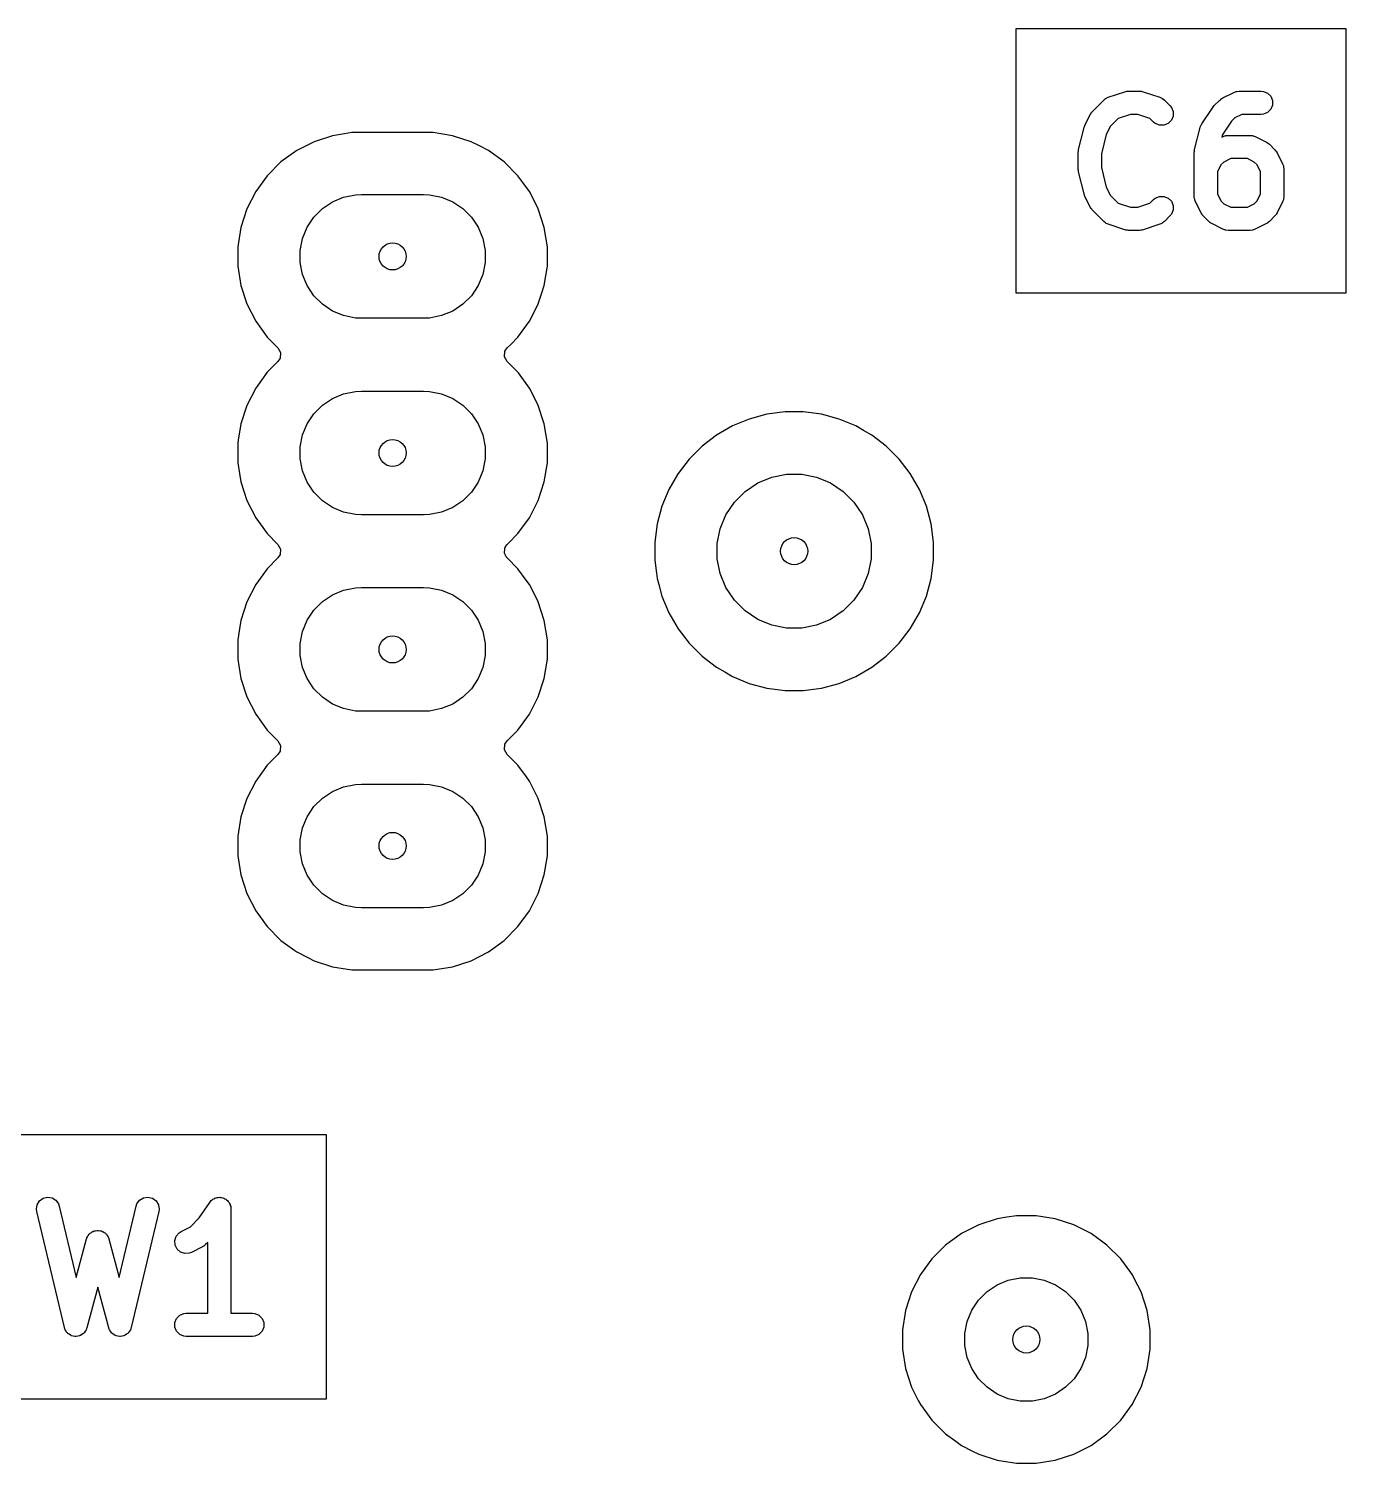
# Model space of a CAD drawing. Extents: x 20 to 124, y -124 to -20.
# Drawn here: x 46.61 to 63.64, y -69.78 to -51.23 of the extents above; entities that cross this region are included whole.
import ezdxf

# ---------------------------------------------------------------- set-up
doc = ezdxf.new("R2010")
doc.units = 0
doc.layers.add('BLACK', color=7, linetype='CONTINUOUS')
doc.layers.add('WHITE', color=7, linetype='CONTINUOUS')

msp = doc.modelspace()

# ---------------------------------------------------------------- linework, layer by layer
at = {"layer": 'BLACK', "linetype": 'CONTINUOUS'}
for p, q in [((63.635797, -51.233603), (59.363225, -51.233603)), ((59.363225, -51.233603), (59.363225, -54.648053)), ((63.635797, -54.648053), (63.635797, -51.233603)), ((60.559709, -52.119955), (60.773994, -52.048526)), ((60.773994, -52.048526), (60.788503, -52.045226)), ((60.788503, -52.045226), (60.792165, -52.04371)), ((60.792165, -52.04371), (60.797473, -52.043187)), ((60.797473, -52.043187), (60.802668, -52.042006)), ((60.802668, -52.042006), (60.806617, -52.042286)), ((60.806617, -52.042286), (60.821429, -52.040828)), ((60.821429, -52.040828), (60.964286, -52.040828)), ((60.964286, -52.040828), (60.979097, -52.042286)), ((60.979097, -52.042286), (60.983047, -52.042006)), ((60.983047, -52.042006), (60.988241, -52.043187)), ((60.988241, -52.043187), (60.99355, -52.04371)), ((60.99355, -52.04371), (60.997212, -52.045227)), ((60.997212, -52.045227), (61.01172, -52.048526)), ((61.01172, -52.048526), (61.226006, -52.119954)), ((62.040061, -52.128093), (62.182917, -52.056664)), ((62.182917, -52.056664), (62.210381, -52.046155)), ((62.210381, -52.046155), (62.215755, -52.045773)), ((62.215755, -52.045773), (62.220736, -52.04371)), ((62.220736, -52.04371), (62.25, -52.040828)), ((62.25, -52.040828), (62.535715, -52.040828)), ((62.535715, -52.040828), (62.564979, -52.04371)), ((62.564979, -52.04371), (62.619051, -52.066108)), ((62.619051, -52.066108), (62.660435, -52.107492)), ((62.660435, -52.107492), (62.682833, -52.161564)), ((60.35822, -52.299048), (60.501077, -52.156191)), ((60.501077, -52.156191), (60.523807, -52.137536)), ((60.523807, -52.137536), (60.528788, -52.135472)), ((60.528788, -52.135472), (60.532858, -52.131943)), ((60.532858, -52.131943), (60.559709, -52.119955)), ((61.226006, -52.119954), (61.252857, -52.131943)), ((61.252857, -52.131943), (61.256927, -52.135473)), ((61.256927, -52.135473), (61.261907, -52.137536)), ((61.261907, -52.137536), (61.284638, -52.156191)), ((61.284638, -52.156191), (61.356066, -52.227619)), ((61.356066, -52.227619), (61.374721, -52.250349)), ((61.374721, -52.250349), (61.397117, -52.304422)), ((61.76805, -52.464766), (61.910908, -52.25048)), ((61.910908, -52.25048), (61.910973, -52.2504)), ((61.910973, -52.2504), (61.910994, -52.25035)), ((61.910994, -52.25035), (61.920215, -52.239114)), ((61.920215, -52.239114), (61.929538, -52.227729)), ((61.929538, -52.227729), (61.929584, -52.227698)), ((61.929584, -52.227698), (61.929649, -52.227619)), ((61.929649, -52.227619), (62.001077, -52.156191)), ((62.001077, -52.156191), (62.012579, -52.14675)), ((62.012579, -52.14675), (62.015175, -52.143758)), ((62.015175, -52.143758), (62.019684, -52.140919)), ((62.019684, -52.140919), (62.023807, -52.137536)), ((62.023807, -52.137536), (62.027469, -52.136019)), ((62.027469, -52.136019), (62.040061, -52.128093)), ((62.660435, -52.274164), (62.619051, -52.315548)), ((62.682833, -52.220092), (62.660435, -52.274164)), ((62.682833, -52.161564), (62.682833, -52.220092)), ((60.258693, -52.480889), (60.330122, -52.338032)), ((60.330122, -52.338032), (60.338049, -52.325438)), ((60.338049, -52.325438), (60.339565, -52.321779)), ((60.339565, -52.321779), (60.342946, -52.317659)), ((60.342946, -52.317659), (60.345787, -52.313146)), ((60.345787, -52.313146), (60.34878, -52.310549)), ((60.34878, -52.310549), (60.35822, -52.299048)), ((60.68817, -52.393361), (60.587564, -52.493967)), ((60.845772, -52.340828), (60.68817, -52.393361)), ((60.939946, -52.340828), (60.845772, -52.340828)), ((61.097544, -52.393361), (60.939946, -52.340828)), ((61.143934, -52.439751), (61.097544, -52.393361)), ((61.166664, -52.458406), (61.143934, -52.439751)), ((61.220737, -52.480802), (61.166664, -52.458406)), ((61.333335, -52.458406), (61.279263, -52.480802)), ((61.374721, -52.41702), (61.333335, -52.458406)), ((61.397117, -52.362948), (61.374721, -52.41702)), ((61.397117, -52.304422), (61.397117, -52.362948)), ((61.759435, -52.480921), (61.76805, -52.464766)), ((62.152281, -52.42925), (62.032076, -52.609557)), ((62.195997, -52.385534), (62.152281, -52.42925)), ((62.28541, -52.340828), (62.195997, -52.385534)), ((62.535715, -52.340828), (62.28541, -52.340828)), ((62.564979, -52.337946), (62.535715, -52.340828)), ((62.619051, -52.315548), (62.564979, -52.337946)), ((50.535214, -52.61641), (50.295616, -52.69426)), ((50.688076, -52.592199), (50.535214, -52.61641)), ((50.784038, -52.577), (50.688076, -52.592199)), ((51.835962, -52.577), (50.784038, -52.577)), ((51.93193, -52.5922), (51.835962, -52.577)), ((52.084785, -52.61641), (51.93193, -52.5922)), ((52.324383, -52.69426), (52.084785, -52.61641)), ((60.175908, -52.797305), (60.247336, -52.511591)), ((60.247336, -52.511591), (60.248107, -52.509432)), ((60.248107, -52.509432), (60.248184, -52.508352)), ((60.248184, -52.508352), (60.252842, -52.496177)), ((60.252842, -52.496177), (60.257229, -52.4839)), ((60.257229, -52.4839), (60.257873, -52.483029)), ((60.257873, -52.483029), (60.258693, -52.480889)), ((60.534383, -52.600327), (60.471429, -52.852148)), ((60.587564, -52.493967), (60.534383, -52.600327)), ((61.279263, -52.480802), (61.220737, -52.480802)), ((61.675908, -52.797305), (61.747336, -52.511591)), ((61.747336, -52.511591), (61.753495, -52.49435)), ((61.753495, -52.49435), (61.754215, -52.490713)), ((61.754215, -52.490713), (61.755972, -52.487416)), ((61.755972, -52.487416), (61.757229, -52.4839)), ((61.757229, -52.4839), (61.759435, -52.480921)), ((62.032076, -52.609557), (62.025639, -52.635303)), ((62.025639, -52.635303), (62.040062, -52.628093)), ((62.040062, -52.628093), (62.067525, -52.617583)), ((62.067525, -52.617583), (62.0729, -52.617201)), ((62.0729, -52.617201), (62.077879, -52.615139)), ((62.077879, -52.615139), (62.107143, -52.612257)), ((62.107143, -52.612257), (62.392857, -52.612257)), ((62.392857, -52.612257), (62.422121, -52.615139)), ((62.422121, -52.615139), (62.427099, -52.617201)), ((62.427099, -52.617201), (62.432475, -52.617583)), ((62.432475, -52.617583), (62.459938, -52.628093)), ((62.459938, -52.628093), (62.602797, -52.699521)), ((50.071151, -52.808632), (49.86735, -52.956701)), ((50.295616, -52.69426), (50.071151, -52.808632)), ((52.433418, -52.749817), (52.324383, -52.69426)), ((52.548845, -52.80863), (52.433418, -52.749817)), ((52.548847, -52.808631), (52.548845, -52.80863)), ((52.548848, -52.808632), (52.548847, -52.808631)), ((52.752649, -52.956701), (52.548848, -52.808632)), ((60.171429, -52.833685), (60.171931, -52.828581)), ((60.171429, -53.047971), (60.171429, -52.833685)), ((60.171606, -52.826394), (60.173225, -52.815443)), ((60.171931, -52.828581), (60.171606, -52.826394)), ((60.173225, -52.815443), (60.174311, -52.804421)), ((60.174311, -52.804421), (60.175158, -52.802376)), ((60.175158, -52.802376), (60.175908, -52.797305)), ((61.671429, -52.833685), (61.671931, -52.828581)), ((61.671429, -53.405114), (61.671429, -52.833685)), ((61.671606, -52.826394), (61.673225, -52.815443)), ((61.671931, -52.828581), (61.671606, -52.826394)), ((61.673225, -52.815443), (61.674311, -52.804421)), ((61.674311, -52.804421), (61.675158, -52.802376)), ((61.675158, -52.802376), (61.675908, -52.797305)), ((62.602797, -52.699521), (62.615391, -52.707449)), ((62.615391, -52.707449), (62.619051, -52.708965)), ((62.619051, -52.708965), (62.623171, -52.712346)), ((62.623171, -52.712346), (62.627682, -52.715186)), ((62.627682, -52.715186), (62.630276, -52.718177)), ((62.630276, -52.718177), (62.641782, -52.72762)), ((62.641782, -52.72762), (62.71321, -52.799049)), ((62.71321, -52.799049), (62.722648, -52.810549)), ((62.722648, -52.810549), (62.725642, -52.813146)), ((62.725642, -52.813146), (62.728482, -52.817658)), ((62.728482, -52.817658), (62.731864, -52.821779)), ((62.731864, -52.821779), (62.733379, -52.825438)), ((62.733379, -52.825438), (62.741307, -52.838032)), ((62.741307, -52.838032), (62.812736, -52.980888)), ((49.867345, -52.956705), (49.689205, -53.134845)), ((49.86735, -52.956701), (49.867345, -52.956705)), ((52.752654, -52.956705), (52.752649, -52.956701)), ((52.930794, -53.134845), (52.752654, -52.956705)), ((60.471429, -52.852148), (60.471429, -53.029507)), ((60.471429, -53.029507), (60.534383, -53.281328)), ((62.016134, -52.993968), (61.971429, -53.08338)), ((62.053139, -52.956963), (62.016134, -52.993968)), ((62.142553, -52.912257), (62.053139, -52.956963)), ((62.357448, -52.912257), (62.142553, -52.912257)), ((62.446861, -52.956963), (62.357448, -52.912257)), ((62.483864, -52.993967), (62.446861, -52.956963)), ((62.528572, -53.083381), (62.483864, -52.993967)), ((62.812736, -52.980888), (62.823245, -53.008352)), ((62.823245, -53.008352), (62.823626, -53.013726)), ((62.823626, -53.013726), (62.82569, -53.018707)), ((62.82569, -53.018707), (62.828572, -53.047971)), ((49.689201, -53.13485), (49.541132, -53.338651)), ((49.689205, -53.134845), (49.689201, -53.13485)), ((52.930798, -53.13485), (52.930794, -53.134845)), ((52.995239, -53.223546), (52.930798, -53.13485)), ((60.171931, -53.053074), (60.171429, -53.047971)), ((60.171606, -53.055262), (60.171931, -53.053074)), ((60.173225, -53.066212), (60.171606, -53.055262)), ((60.174311, -53.077235), (60.173225, -53.066212)), ((60.175158, -53.079279), (60.174311, -53.077235)), ((60.175908, -53.084351), (60.175158, -53.079279)), ((60.247336, -53.370065), (60.175908, -53.084351)), ((61.971429, -53.08338), (61.971429, -53.369704)), ((62.528572, -53.369703), (62.528572, -53.083381)), ((62.828572, -53.047971), (62.828572, -53.405114)), ((49.541132, -53.338651), (49.42676, -53.563116)), ((50.677772, -53.411948), (50.831586, -53.381352)), ((50.831586, -53.381352), (50.91, -53.3775)), ((50.91, -53.3775), (51.71, -53.3775)), ((51.71, -53.3775), (51.788414, -53.381352)), ((51.788414, -53.381352), (51.942228, -53.411948)), ((53.07887, -53.338655), (52.995239, -53.223546)), ((53.151747, -53.481684), (53.07887, -53.338655)), ((60.248107, -53.372223), (60.247336, -53.370065)), ((60.248184, -53.373304), (60.248107, -53.372223)), ((60.252842, -53.385478), (60.248184, -53.373304)), ((60.257229, -53.397756), (60.252842, -53.385478)), ((60.257873, -53.398626), (60.257229, -53.397756)), ((60.258693, -53.400767), (60.257873, -53.398626)), ((60.330122, -53.543624), (60.258693, -53.400767)), ((60.534383, -53.281328), (60.587564, -53.387688)), ((60.587564, -53.387688), (60.688169, -53.488294)), ((61.166664, -53.423251), (61.220736, -53.400854)), ((61.220736, -53.400854), (61.279262, -53.400853)), ((61.279262, -53.400853), (61.333334, -53.42325)), ((61.674311, -53.434378), (61.671429, -53.405114)), ((61.971429, -53.369704), (62.016134, -53.459116)), ((62.483864, -53.459117), (62.528572, -53.369703)), ((62.828572, -53.405114), (62.82569, -53.434378)), ((49.42676, -53.563116), (49.34891, -53.802714)), ((50.291592, -53.669985), (50.402485, -53.559092)), ((50.402485, -53.559092), (50.532883, -53.471963)), ((50.532883, -53.471963), (50.677772, -53.411948)), ((51.942228, -53.411948), (52.087117, -53.471963)), ((52.087117, -53.471963), (52.217515, -53.559092)), ((52.217515, -53.559092), (52.328408, -53.669985)), ((53.193239, -53.563116), (53.151747, -53.481684)), ((53.193239, -53.563118), (53.193239, -53.563116)), ((53.193241, -53.563121), (53.193239, -53.563118)), ((53.27109, -53.802715), (53.193241, -53.563121)), ((60.338049, -53.556217), (60.330122, -53.543624)), ((60.339565, -53.559877), (60.338049, -53.556217)), ((60.342946, -53.563996), (60.339565, -53.559877)), ((60.345787, -53.56851), (60.342946, -53.563996)), ((60.34878, -53.571106), (60.345787, -53.56851)), ((60.35822, -53.582608), (60.34878, -53.571106)), ((60.501077, -53.725466), (60.35822, -53.582608)), ((60.688169, -53.488294), (60.845772, -53.540828)), ((60.845772, -53.540828), (60.939943, -53.540828)), ((60.939943, -53.540828), (61.097545, -53.488294)), ((61.097545, -53.488294), (61.143933, -53.441906)), ((61.143933, -53.441906), (61.166664, -53.423251)), ((61.333334, -53.42325), (61.37472, -53.464635)), ((61.37472, -53.464635), (61.397117, -53.518707)), ((61.397118, -53.577233), (61.374721, -53.631306)), ((61.397117, -53.518707), (61.397118, -53.577233)), ((61.676373, -53.439356), (61.674311, -53.434378)), ((61.676755, -53.444732), (61.676373, -53.439356)), ((61.687265, -53.472196), (61.676755, -53.444732)), ((61.758693, -53.615053), (61.687265, -53.472196)), ((62.016134, -53.459116), (62.053139, -53.496121)), ((62.053139, -53.496121), (62.142553, -53.540828)), ((62.142553, -53.540828), (62.357448, -53.540828)), ((62.357448, -53.540828), (62.446861, -53.496121)), ((62.446861, -53.496121), (62.483864, -53.459117)), ((62.812736, -53.472197), (62.741307, -53.615053)), ((62.823245, -53.444733), (62.812736, -53.472197)), ((62.823626, -53.439358), (62.823245, -53.444733)), ((62.82569, -53.434378), (62.823626, -53.439358)), ((50.204463, -53.800383), (50.291592, -53.669985)), ((52.328408, -53.669985), (52.415537, -53.800383)), ((60.523807, -53.744121), (60.501077, -53.725466)), ((60.528786, -53.746183), (60.523807, -53.744121)), ((60.532858, -53.749715), (60.528786, -53.746183)), ((60.559709, -53.761703), (60.532858, -53.749715)), ((60.773995, -53.833131), (60.559709, -53.761703)), ((61.226006, -53.761703), (61.01172, -53.833131)), ((61.252857, -53.749715), (61.226006, -53.761703)), ((61.25693, -53.746181), (61.252857, -53.749715)), ((61.261908, -53.74412), (61.25693, -53.746181)), ((61.284639, -53.725465), (61.261908, -53.74412)), ((61.356067, -53.654036), (61.284639, -53.725465)), ((61.374721, -53.631306), (61.356067, -53.654036)), ((61.76662, -53.627646), (61.758693, -53.615053)), ((61.768136, -53.631306), (61.76662, -53.627646)), ((61.771517, -53.635425), (61.768136, -53.631306)), ((61.774358, -53.639939), (61.771517, -53.635425)), ((61.777351, -53.642535), (61.774358, -53.639939)), ((61.786791, -53.654037), (61.777351, -53.642535)), ((61.85822, -53.725466), (61.786791, -53.654037)), ((61.869724, -53.734907), (61.85822, -53.725466)), ((61.872319, -53.737899), (61.869724, -53.734907)), ((61.876828, -53.740737), (61.872319, -53.737899)), ((61.880951, -53.744121), (61.876828, -53.740737)), ((61.884612, -53.745637), (61.880951, -53.744121)), ((61.897204, -53.753564), (61.884612, -53.745637)), ((62.040062, -53.824992), (61.897204, -53.753564)), ((62.602797, -53.753564), (62.459938, -53.824992)), ((62.615391, -53.745635), (62.602797, -53.753564)), ((62.619051, -53.74412), (62.615391, -53.745635)), ((62.623171, -53.740738), (62.619051, -53.74412)), ((62.627682, -53.737899), (62.623171, -53.740738)), ((62.630276, -53.734907), (62.627682, -53.737899)), ((62.641782, -53.725465), (62.630276, -53.734907)), ((62.71321, -53.654036), (62.641782, -53.725465)), ((62.722648, -53.642535), (62.71321, -53.654036)), ((62.725642, -53.639939), (62.722648, -53.642535)), ((62.728482, -53.635426), (62.725642, -53.639939)), ((62.731864, -53.631306), (62.728482, -53.635426)), ((62.733379, -53.627646), (62.731864, -53.631306)), ((62.741307, -53.615053), (62.733379, -53.627646)), ((49.34891, -53.802714), (49.3095, -54.051538)), ((50.113852, -54.099086), (50.144448, -53.945272)), ((50.144448, -53.945272), (50.204463, -53.800383)), ((52.415537, -53.800383), (52.475552, -53.945272)), ((52.475552, -53.945272), (52.506148, -54.099086)), ((53.3105, -54.051538), (53.27109, -53.802715)), ((60.788507, -53.83643), (60.773995, -53.833131)), ((60.792165, -53.837946), (60.788507, -53.83643)), ((60.797467, -53.838468), (60.792165, -53.837946)), ((60.802669, -53.839651), (60.797467, -53.838468)), ((60.806623, -53.839369), (60.802669, -53.839651)), ((60.821429, -53.840828), (60.806623, -53.839369)), ((60.964286, -53.840828), (60.821429, -53.840828)), ((60.979091, -53.839369), (60.964286, -53.840828)), ((60.983046, -53.839651), (60.979091, -53.839369)), ((60.988247, -53.838468), (60.983046, -53.839651)), ((60.99355, -53.837946), (60.988247, -53.838468)), ((60.997207, -53.83643), (60.99355, -53.837946)), ((61.01172, -53.833131), (60.997207, -53.83643)), ((62.067525, -53.835502), (62.040062, -53.824992)), ((62.0729, -53.835883), (62.067525, -53.835502)), ((62.077879, -53.837946), (62.0729, -53.835883)), ((62.107143, -53.840828), (62.077879, -53.837946)), ((62.392857, -53.840828), (62.107143, -53.840828)), ((62.422121, -53.837946), (62.392857, -53.840828)), ((62.427099, -53.835883), (62.422121, -53.837946)), ((62.432475, -53.835502), (62.427099, -53.835883)), ((62.459938, -53.824992), (62.432475, -53.835502)), ((49.3095, -54.051538), (49.3095, -54.303461)), ((50.113852, -54.255914), (50.113852, -54.099086)), ((52.506148, -54.099086), (52.506148, -54.255914)), ((53.3105, -54.303462), (53.3105, -54.051538)), ((49.3095, -54.303461), (49.34891, -54.552285)), ((50.144448, -54.409728), (50.113852, -54.255914)), ((52.506148, -54.255914), (52.475552, -54.409728)), ((53.27109, -54.552285), (53.3105, -54.303462)), ((50.204463, -54.554617), (50.144448, -54.409728)), ((52.475552, -54.409728), (52.415537, -54.554617)), ((49.34891, -54.552285), (49.42676, -54.791883)), ((50.291592, -54.685015), (50.204463, -54.554617)), ((50.402485, -54.795908), (50.291592, -54.685015)), ((52.328408, -54.685015), (52.217515, -54.795908)), ((52.415537, -54.554617), (52.328408, -54.685015)), ((53.193241, -54.791879), (53.239973, -54.648053)), ((53.239973, -54.648053), (53.27109, -54.552285)), ((59.363225, -54.648053), (63.635797, -54.648053)), ((49.42676, -54.791883), (49.541132, -55.016348)), ((50.532883, -54.883037), (50.402485, -54.795908)), ((50.677772, -54.943052), (50.532883, -54.883037)), ((52.087117, -54.883037), (51.942228, -54.943052)), ((52.217515, -54.795908), (52.087117, -54.883037)), ((53.139143, -54.898053), (53.193241, -54.791879)), ((49.541132, -55.016348), (49.689201, -55.220149)), ((50.831586, -54.973648), (50.677772, -54.943052)), ((50.91, -54.9775), (50.831586, -54.973648)), ((51.71, -54.9775), (50.91, -54.9775)), ((51.788414, -54.973648), (51.71, -54.9775)), ((51.942228, -54.943052), (51.788414, -54.973648)), ((52.930793, -55.220156), (53.07887, -55.016345)), ((53.07887, -55.016345), (53.139143, -54.898053)), ((49.689201, -55.220149), (49.689205, -55.220154)), ((49.689205, -55.220154), (49.82887, -55.359819)), ((52.836999, -55.31395), (52.930793, -55.220156)), ((49.82887, -55.359819), (49.862355, -55.421142)), ((49.862355, -55.421142), (49.857371, -55.490834)), ((52.757645, -55.473858), (52.762629, -55.404166)), ((52.762629, -55.404166), (52.79113, -55.359819)), ((52.79113, -55.359819), (52.836999, -55.31395)), ((49.82887, -55.535181), (49.689205, -55.674845)), ((49.857371, -55.490834), (49.82887, -55.535181)), ((52.79113, -55.535181), (52.757645, -55.473858)), ((52.930794, -55.674845), (52.79113, -55.535181)), ((49.689201, -55.67485), (49.541132, -55.878651)), ((49.689205, -55.674845), (49.689201, -55.67485)), ((52.930798, -55.67485), (52.930794, -55.674845)), ((52.936296, -55.682418), (52.930798, -55.67485)), ((53.07887, -55.878655), (52.936296, -55.682418)), ((49.541132, -55.878651), (49.42676, -56.103116)), ((50.532883, -56.011963), (50.677772, -55.951948)), ((50.677772, -55.951948), (50.831586, -55.921352)), ((50.831586, -55.921352), (50.91, -55.9175)), ((50.91, -55.9175), (51.71, -55.9175)), ((51.71, -55.9175), (51.788414, -55.921352)), ((51.788414, -55.921352), (51.942228, -55.951948)), ((51.942228, -55.951948), (52.087117, -56.011963)), ((53.151747, -56.021684), (53.07887, -55.878655)), ((49.42676, -56.103116), (49.34891, -56.342714)), ((50.291592, -56.209985), (50.402485, -56.099092)), ((50.402485, -56.099092), (50.532883, -56.011963)), ((52.087117, -56.011963), (52.217515, -56.099092)), ((52.217515, -56.099092), (52.328408, -56.209985)), ((53.193239, -56.103116), (53.151747, -56.021684)), ((53.193239, -56.103118), (53.193239, -56.103116)), ((53.193241, -56.103121), (53.193239, -56.103118)), ((53.27109, -56.342715), (53.193241, -56.103121)), ((56.381979, -56.187001), (56.147989, -56.217806)), ((56.381983, -56.187), (56.381979, -56.187001)), ((56.381989, -56.187), (56.381983, -56.187)), ((56.618011, -56.187), (56.381989, -56.187)), ((56.618017, -56.187), (56.618011, -56.187)), ((56.61802, -56.187001), (56.618017, -56.187)), ((56.85201, -56.217806), (56.61802, -56.187001)), ((49.34891, -56.342714), (49.315913, -56.551049)), ((50.144448, -56.485272), (50.204463, -56.340383)), ((50.204463, -56.340383), (50.291592, -56.209985)), ((52.328408, -56.209985), (52.415537, -56.340383)), ((52.415537, -56.340383), (52.475552, -56.485272)), ((53.3105, -56.591538), (53.27109, -56.342715)), ((55.701943, -56.369219), (55.497545, -56.48723)), ((55.701954, -56.369214), (55.701943, -56.369219)), ((55.920006, -56.278894), (55.701954, -56.369214)), ((56.147989, -56.217806), (55.920006, -56.278894)), ((57.079993, -56.278894), (56.85201, -56.217806)), ((57.298045, -56.369214), (57.079993, -56.278894)), ((57.298056, -56.369219), (57.298045, -56.369214)), ((57.397112, -56.42641), (57.298056, -56.369219)), ((49.315913, -56.551049), (49.3095, -56.591538)), ((50.113852, -56.639086), (50.144448, -56.485272)), ((52.475552, -56.485272), (52.506148, -56.639086)), ((55.497545, -56.48723), (55.310302, -56.630906)), ((57.50245, -56.487227), (57.397112, -56.42641)), ((57.502453, -56.487229), (57.50245, -56.487227)), ((57.502454, -56.48723), (57.502453, -56.487229)), ((57.689697, -56.630906), (57.502454, -56.48723)), ((49.3095, -56.591538), (49.3095, -56.843462)), ((50.113852, -56.795914), (50.113852, -56.639086)), ((52.506148, -56.639086), (52.506148, -56.795914)), ((53.3105, -56.843462), (53.3105, -56.591538)), ((55.310295, -56.630912), (55.143412, -56.797795)), ((55.310302, -56.630906), (55.310295, -56.630912)), ((57.689704, -56.630912), (57.689697, -56.630906)), ((57.856587, -56.797795), (57.689704, -56.630912)), ((49.3095, -56.843462), (49.331925, -56.985045)), ((50.144448, -56.949728), (50.113852, -56.795914)), ((52.506148, -56.795914), (52.475552, -56.949728)), ((53.27109, -57.092285), (53.3105, -56.843462)), ((55.143406, -56.797802), (54.99973, -56.985045)), ((55.143412, -56.797795), (55.143406, -56.797802)), ((57.856592, -56.797801), (57.856587, -56.797795)), ((58.000273, -56.98505), (57.856592, -56.797801)), ((49.331925, -56.985045), (49.34891, -57.092285)), ((49.34891, -57.092285), (49.42676, -57.331883)), ((50.204463, -57.094617), (50.144448, -56.949728)), ((50.291592, -57.225015), (50.204463, -57.094617)), ((52.415537, -57.094617), (52.328408, -57.225015)), ((52.475552, -56.949728), (52.415537, -57.094617)), ((53.193241, -57.331879), (53.27109, -57.092285)), ((54.992014, -56.998409), (54.881719, -57.189443)), ((54.999727, -56.98505), (54.992014, -56.998409)), ((54.99973, -56.985045), (54.999727, -56.985049)), ((54.999727, -56.985049), (54.999727, -56.98505)), ((55.865607, -57.21449), (56.028603, -57.105579)), ((56.028603, -57.105579), (56.209715, -57.03056)), ((56.209715, -57.03056), (56.401983, -56.992315)), ((56.401983, -56.992315), (56.598017, -56.992315)), ((56.598017, -56.992315), (56.790285, -57.03056)), ((56.790285, -57.03056), (56.971397, -57.105579)), ((56.971397, -57.105579), (57.134393, -57.21449)), ((58.058494, -57.085892), (58.000273, -56.98505)), ((58.11828, -57.189443), (58.058494, -57.085892)), ((50.402485, -57.335908), (50.291592, -57.225015)), ((52.328408, -57.225015), (52.217515, -57.335908)), ((54.881714, -57.189454), (54.791394, -57.407506)), ((54.881719, -57.189443), (54.881714, -57.189454)), ((55.72699, -57.353107), (55.865607, -57.21449)), ((57.134393, -57.21449), (57.27301, -57.353107)), ((58.118282, -57.189448), (58.11828, -57.189443)), ((58.118284, -57.189451), (58.118282, -57.189448)), ((58.208606, -57.407507), (58.118284, -57.189451)), ((49.42676, -57.331883), (49.541132, -57.556348)), ((50.532883, -57.423037), (50.402485, -57.335908)), ((50.677772, -57.483052), (50.532883, -57.423037)), ((50.831586, -57.513648), (50.677772, -57.483052)), ((51.942228, -57.483052), (51.788414, -57.513648)), ((52.087117, -57.423037), (51.942228, -57.483052)), ((52.217515, -57.335908), (52.087117, -57.423037)), ((53.07887, -57.556345), (53.193241, -57.331879)), ((54.791394, -57.407506), (54.730306, -57.635489)), ((55.618079, -57.516103), (55.72699, -57.353107)), ((57.27301, -57.353107), (57.381921, -57.516103)), ((58.269693, -57.635486), (58.208606, -57.407507)), ((49.541132, -57.556348), (49.689201, -57.760149)), ((50.91, -57.5175), (50.831586, -57.513648)), ((51.71, -57.5175), (50.91, -57.5175)), ((51.788414, -57.513648), (51.71, -57.5175)), ((52.930793, -57.760156), (53.07887, -57.556345)), ((54.730306, -57.635489), (54.699501, -57.869479)), ((55.54306, -57.697215), (55.618079, -57.516103)), ((57.381921, -57.516103), (57.45694, -57.697215)), ((58.3005, -57.869489), (58.269693, -57.635486)), ((49.689201, -57.760149), (49.689205, -57.760154)), ((49.689205, -57.760154), (49.82887, -57.899819)), ((52.821454, -57.869495), (52.9132, -57.777749)), ((52.9132, -57.777749), (52.930793, -57.760156)), ((55.504815, -57.889483), (55.54306, -57.697215)), ((57.45694, -57.697215), (57.495185, -57.889483)), ((49.82887, -57.899819), (49.862355, -57.961142)), ((49.857371, -58.030834), (49.82887, -58.075181)), ((49.862355, -57.961142), (49.857371, -58.030834)), ((52.755127, -57.996346), (52.760743, -57.970525)), ((52.75829, -58.004828), (52.755127, -57.996346)), ((52.757645, -58.013858), (52.75829, -58.004828)), ((52.770309, -58.03705), (52.757645, -58.013858)), ((52.760743, -57.970525), (52.762629, -57.944166)), ((52.762629, -57.944166), (52.768447, -57.935112)), ((52.768447, -57.935112), (52.769979, -57.928073)), ((52.769979, -57.928073), (52.79113, -57.899819)), ((52.779544, -58.06181), (52.770309, -58.03705)), ((52.79113, -57.899819), (52.821454, -57.869495)), ((54.699501, -57.869479), (54.6995, -57.869495)), ((54.6995, -57.869495), (54.6995, -58.105504)), ((55.504815, -58.085517), (55.504815, -57.889483)), ((57.495185, -57.889483), (57.495185, -58.085517)), ((58.3005, -57.869495), (58.3005, -57.869489)), ((58.3005, -58.105511), (58.3005, -57.869495)), ((49.689201, -58.21485), (49.541132, -58.418651)), ((49.689205, -58.214845), (49.689201, -58.21485)), ((49.82887, -58.075181), (49.689205, -58.214845)), ((52.786791, -58.067235), (52.779544, -58.06181)), ((52.79113, -58.075181), (52.786791, -58.067235)), ((52.930794, -58.214845), (52.79113, -58.075181)), ((52.930798, -58.21485), (52.930794, -58.214845)), ((53.037915, -58.362285), (52.930798, -58.21485)), ((54.6995, -58.105504), (54.699501, -58.10552)), ((54.699501, -58.10552), (54.721449, -58.272236)), ((55.54306, -58.277785), (55.504815, -58.085517)), ((57.495185, -58.085517), (57.45694, -58.277785)), ((58.269693, -58.339514), (58.3005, -58.105511)), ((53.07887, -58.418655), (53.037915, -58.362285)), ((54.721449, -58.272236), (54.730307, -58.339514)), ((54.730307, -58.339514), (54.751512, -58.418651)), ((55.618079, -58.458897), (55.54306, -58.277785)), ((57.45694, -58.277785), (57.381921, -58.458897)), ((58.208606, -58.567493), (58.269693, -58.339514)), ((49.541132, -58.418651), (49.42676, -58.643116)), ((50.402485, -58.639092), (50.532883, -58.551963)), ((50.532883, -58.551963), (50.677772, -58.491948)), ((50.677772, -58.491948), (50.831586, -58.461352)), ((50.831586, -58.461352), (50.91, -58.4575)), ((50.91, -58.4575), (51.71, -58.4575)), ((51.71, -58.4575), (51.788414, -58.461352)), ((51.788414, -58.461352), (51.942228, -58.491948)), ((51.942228, -58.491948), (52.087117, -58.551963)), ((52.087117, -58.551963), (52.217515, -58.639092)), ((53.130034, -58.519071), (53.07887, -58.418655)), ((53.193239, -58.643116), (53.130034, -58.519071)), ((54.751512, -58.418651), (54.791394, -58.567493)), ((54.791394, -58.567493), (54.881714, -58.785545)), ((55.72699, -58.621893), (55.618079, -58.458897)), ((57.381921, -58.458897), (57.27301, -58.621893)), ((58.118284, -58.785549), (58.208606, -58.567493)), ((49.42676, -58.643116), (49.34891, -58.882714)), ((50.204463, -58.880383), (50.291592, -58.749985)), ((50.291592, -58.749985), (50.402485, -58.639092)), ((52.217515, -58.639092), (52.328408, -58.749985)), ((52.328408, -58.749985), (52.415537, -58.880383)), ((53.193239, -58.643118), (53.193239, -58.643116)), ((53.193241, -58.643121), (53.193239, -58.643118)), ((53.27109, -58.882715), (53.193241, -58.643121)), ((54.881714, -58.785545), (54.881719, -58.785556)), ((54.881719, -58.785556), (54.941504, -58.889105)), ((55.865607, -58.76051), (55.72699, -58.621893)), ((56.028603, -58.869421), (55.865607, -58.76051)), ((57.134393, -58.76051), (56.971397, -58.869421)), ((57.27301, -58.621893), (57.134393, -58.76051)), ((58.000273, -58.98995), (58.118284, -58.785549)), ((49.34891, -58.882714), (49.331925, -58.989954)), ((50.144448, -59.025272), (50.204463, -58.880383)), ((52.415537, -58.880383), (52.475552, -59.025272)), ((53.3105, -59.131538), (53.27109, -58.882715)), ((54.941504, -58.889105), (54.999727, -58.98995)), ((56.209715, -58.94444), (56.028603, -58.869421)), ((56.401983, -58.982685), (56.209715, -58.94444)), ((56.790285, -58.94444), (56.598017, -58.982685)), ((56.971397, -58.869421), (56.790285, -58.94444)), ((49.331925, -58.989954), (49.3095, -59.131538)), ((49.3095, -59.131538), (49.3095, -59.383462)), ((50.113852, -59.179086), (50.144448, -59.025272)), ((52.475552, -59.025272), (52.506148, -59.179086)), ((53.3105, -59.383462), (53.3105, -59.131538)), ((54.999727, -58.98995), (54.999729, -58.989953)), ((54.999729, -58.989953), (54.99973, -58.989954)), ((54.99973, -58.989954), (55.143406, -59.177197)), ((56.598017, -58.982685), (56.401983, -58.982685)), ((57.856592, -59.177199), (58.000273, -58.98995)), ((50.113852, -59.335914), (50.113852, -59.179086)), ((50.144448, -59.489728), (50.113852, -59.335914)), ((52.506148, -59.335914), (52.475552, -59.489728)), ((52.506148, -59.179086), (52.506148, -59.335914)), ((55.143406, -59.177197), (55.143412, -59.177204)), ((55.143412, -59.177204), (55.310295, -59.344087)), ((57.689699, -59.344092), (57.856592, -59.177199)), ((49.3095, -59.383462), (49.323324, -59.470741)), ((49.323324, -59.470741), (49.34891, -59.632285)), ((50.204463, -59.634617), (50.144448, -59.489728)), ((52.475552, -59.489728), (52.415537, -59.634617)), ((53.27109, -59.632285), (53.3105, -59.383462)), ((55.310295, -59.344087), (55.310301, -59.344092)), ((55.310301, -59.344092), (55.49755, -59.487773)), ((55.49755, -59.487773), (55.602888, -59.54859)), ((57.298049, -59.605784), (57.50245, -59.487773)), ((57.50245, -59.487773), (57.689699, -59.344092)), ((49.34891, -59.632285), (49.42676, -59.871883)), ((50.291592, -59.765015), (50.204463, -59.634617)), ((52.415537, -59.634617), (52.328408, -59.765015)), ((53.193241, -59.871879), (53.27109, -59.632285)), ((55.602888, -59.54859), (55.701943, -59.60578)), ((55.701943, -59.60578), (55.701948, -59.605782)), ((55.701948, -59.605782), (55.701951, -59.605784)), ((55.701951, -59.605784), (55.920007, -59.696106)), ((55.920007, -59.696106), (56.147986, -59.757193)), ((56.852014, -59.757193), (57.079993, -59.696106)), ((57.079993, -59.696106), (57.298049, -59.605784)), ((49.42676, -59.871883), (49.541132, -60.096348)), ((50.402485, -59.875908), (50.291592, -59.765015)), ((50.532883, -59.963037), (50.402485, -59.875908)), ((52.217515, -59.875908), (52.087117, -59.963037)), ((52.328408, -59.765015), (52.217515, -59.875908)), ((53.07887, -60.096345), (53.193241, -59.871879)), ((56.147986, -59.757193), (56.381989, -59.788)), ((56.381989, -59.788), (56.381996, -59.788)), ((56.381996, -59.788), (56.618004, -59.788)), ((56.618004, -59.788), (56.618011, -59.788)), ((56.618011, -59.788), (56.852014, -59.757193)), ((50.677772, -60.023052), (50.532883, -59.963037)), ((50.831586, -60.053648), (50.677772, -60.023052)), ((50.91, -60.0575), (50.831586, -60.053648)), ((51.71, -60.0575), (50.91, -60.0575)), ((51.788414, -60.053648), (51.71, -60.0575)), ((51.942228, -60.023052), (51.788414, -60.053648)), ((52.087117, -59.963037), (51.942228, -60.023052)), ((49.541132, -60.096348), (49.689201, -60.300149)), ((52.930793, -60.300156), (53.07887, -60.096345)), ((49.689201, -60.300149), (49.689205, -60.300154)), ((49.689205, -60.300154), (49.82887, -60.439819)), ((49.82887, -60.439819), (49.862355, -60.501142)), ((52.762629, -60.484166), (52.79113, -60.439819)), ((52.79113, -60.439819), (52.930793, -60.300156)), ((49.82887, -60.615181), (49.689205, -60.754845)), ((49.857371, -60.570834), (49.82887, -60.615181)), ((49.862355, -60.501142), (49.857371, -60.570834)), ((52.757645, -60.553858), (52.762629, -60.484166)), ((52.79113, -60.615181), (52.757645, -60.553858)), ((52.930794, -60.754845), (52.79113, -60.615181)), ((49.689201, -60.75485), (49.541132, -60.958651)), ((49.689205, -60.754845), (49.689201, -60.75485)), ((52.930798, -60.75485), (52.930794, -60.754845)), ((53.039452, -60.9044), (52.930798, -60.75485)), ((49.541132, -60.958651), (49.42676, -61.183116)), ((50.677772, -61.031948), (50.831586, -61.001352)), ((50.831586, -61.001352), (50.91, -60.9975)), ((50.91, -60.9975), (51.71, -60.9975)), ((51.71, -60.9975), (51.788414, -61.001352)), ((51.788414, -61.001352), (51.942228, -61.031948)), ((53.07887, -60.958655), (53.039452, -60.9044)), ((53.128052, -61.055181), (53.07887, -60.958655)), ((49.42676, -61.183116), (49.34891, -61.422714)), ((50.291592, -61.289985), (50.402485, -61.179092)), ((50.402485, -61.179092), (50.532883, -61.091963)), ((50.532883, -61.091963), (50.677772, -61.031948)), ((51.942228, -61.031948), (52.087117, -61.091963)), ((52.087117, -61.091963), (52.217515, -61.179092)), ((52.217515, -61.179092), (52.328408, -61.289985)), ((53.193239, -61.183116), (53.128052, -61.055181)), ((53.193239, -61.183118), (53.193239, -61.183116)), ((53.193241, -61.183121), (53.193239, -61.183118)), ((53.27109, -61.422715), (53.193241, -61.183121)), ((50.204463, -61.420383), (50.291592, -61.289985)), ((52.328408, -61.289985), (52.415537, -61.420383)), ((49.34891, -61.422714), (49.3095, -61.671538)), ((50.113852, -61.719086), (50.144448, -61.565272)), ((50.144448, -61.565272), (50.204463, -61.420383)), ((52.415537, -61.420383), (52.475552, -61.565272)), ((52.475552, -61.565272), (52.506148, -61.719086)), ((53.3105, -61.671538), (53.27109, -61.422715)), ((49.3095, -61.671538), (49.3095, -61.923461)), ((50.113852, -61.875914), (50.113852, -61.719086)), ((52.506148, -61.719086), (52.506148, -61.875914)), ((53.3105, -61.923462), (53.3105, -61.671538)), ((49.3095, -61.923461), (49.34891, -62.172285)), ((50.144448, -62.029728), (50.113852, -61.875914)), ((52.506148, -61.875914), (52.475552, -62.029728)), ((53.27109, -62.172285), (53.3105, -61.923462)), ((50.204463, -62.174617), (50.144448, -62.029728)), ((52.475552, -62.029728), (52.415537, -62.174617)), ((49.34891, -62.172285), (49.42676, -62.411883)), ((50.291592, -62.305015), (50.204463, -62.174617)), ((50.402485, -62.415908), (50.291592, -62.305015)), ((52.328408, -62.305015), (52.217515, -62.415908)), ((52.415537, -62.174617), (52.328408, -62.305015)), ((53.193241, -62.411879), (53.27109, -62.172285)), ((49.42676, -62.411883), (49.541132, -62.636348)), ((50.532883, -62.503037), (50.402485, -62.415908)), ((52.217515, -62.415908), (52.087117, -62.503037)), ((53.07887, -62.636345), (53.193241, -62.411879)), ((49.541132, -62.636348), (49.689201, -62.840149)), ((50.677772, -62.563052), (50.532883, -62.503037)), ((50.831586, -62.593648), (50.677772, -62.563052)), ((50.91, -62.5975), (50.831586, -62.593648)), ((51.71, -62.5975), (50.91, -62.5975)), ((51.788414, -62.593648), (51.71, -62.5975)), ((51.942228, -62.563052), (51.788414, -62.593648)), ((52.087117, -62.503037), (51.942228, -62.563052)), ((52.930793, -62.840156), (53.07887, -62.636345)), ((49.689201, -62.840149), (49.689205, -62.840154)), ((49.689205, -62.840154), (49.867345, -63.018294)), ((52.752656, -63.018293), (52.930793, -62.840156)), ((49.867345, -63.018294), (49.86735, -63.018298)), ((49.86735, -63.018298), (50.045117, -63.147452)), ((52.548845, -63.16637), (52.752656, -63.018293)), ((50.045117, -63.147452), (50.071155, -63.16637)), ((50.071155, -63.16637), (50.214184, -63.239247)), ((52.324379, -63.280741), (52.548845, -63.16637)), ((50.214184, -63.239247), (50.295616, -63.280739)), ((50.295616, -63.280739), (50.295618, -63.280739)), ((50.295618, -63.280739), (50.295621, -63.280741)), ((50.295621, -63.280741), (50.535215, -63.35859)), ((50.535215, -63.35859), (50.784038, -63.398)), ((50.784038, -63.398), (50.784039, -63.398)), ((50.784039, -63.398), (51.835961, -63.398)), ((51.835961, -63.398), (51.835962, -63.398)), ((51.835962, -63.398), (52.084785, -63.35859)), ((52.084785, -63.35859), (52.324379, -63.280741)), ((50.4555, -65.529984), (44.542775, -65.529984)), ((50.4555, -68.051538), (50.4555, -65.529984)), ((46.716511, -66.436146), (46.747184, -66.386302)), ((46.747184, -66.386302), (46.794598, -66.351989)), ((46.794598, -66.351989), (46.851535, -66.338433)), ((46.851535, -66.338433), (46.909324, -66.347697)), ((46.909324, -66.347697), (46.959168, -66.37837)), ((46.959168, -66.37837), (46.993481, -66.425784)), ((48.006518, -66.425784), (48.040831, -66.37837)), ((48.040831, -66.37837), (48.090675, -66.347697)), ((48.090675, -66.347697), (48.148464, -66.338433)), ((48.148464, -66.338433), (48.205401, -66.351989)), ((48.205401, -66.351989), (48.252815, -66.386302)), ((48.252815, -66.386302), (48.283488, -66.436146)), ((48.946819, -66.40488), (48.965251, -66.382372)), ((48.965251, -66.382372), (48.977593, -66.374106)), ((48.977593, -66.374106), (48.988092, -66.363608)), ((48.988092, -66.363608), (49.001668, -66.357984)), ((49.001668, -66.357984), (49.013881, -66.349806)), ((49.013881, -66.349806), (49.028442, -66.346893)), ((49.028442, -66.346893), (49.042164, -66.34121)), ((49.042164, -66.34121), (49.056861, -66.34121)), ((49.056861, -66.34121), (49.071271, -66.338328)), ((49.071271, -66.338328), (49.085841, -66.34121)), ((49.085841, -66.34121), (49.100692, -66.34121)), ((49.100692, -66.34121), (49.114266, -66.346832)), ((49.114266, -66.346832), (49.128685, -66.349685)), ((49.128685, -66.349685), (49.141045, -66.357925)), ((49.141045, -66.357925), (49.154764, -66.363608)), ((49.154764, -66.363608), (49.165153, -66.373997)), ((49.165153, -66.373997), (49.177384, -66.382151)), ((49.177384, -66.382151), (49.185649, -66.394493)), ((46.707247, -66.493935), (46.716511, -66.436146)), ((46.711221, -66.523071), (46.707247, -66.493935)), ((47.068364, -68.023071), (46.711221, -66.523071)), ((46.993481, -66.425784), (47.003063, -66.453585)), ((47.003063, -66.453585), (47.222518, -67.375297)), ((47.77748, -67.375297), (47.996936, -66.453585)), ((48.288778, -66.523071), (47.931635, -68.023071)), ((47.996936, -66.453585), (48.006518, -66.425784)), ((48.283488, -66.436146), (48.292752, -66.493935)), ((48.292752, -66.493935), (48.288778, -66.523071)), ((48.812001, -66.607051), (48.946621, -66.405123)), ((48.946621, -66.405123), (48.946687, -66.405042)), ((48.946687, -66.405042), (48.946708, -66.404992)), ((48.946708, -66.404992), (48.946819, -66.40488)), ((49.185649, -66.394493), (49.196148, -66.404992)), ((49.196148, -66.404992), (49.201771, -66.418568)), ((49.201771, -66.418568), (49.20995, -66.430781)), ((49.20995, -66.430781), (49.212862, -66.445343)), ((49.212862, -66.445343), (49.218546, -66.459064)), ((49.218546, -66.459064), (49.221397, -66.488016)), ((49.221397, -66.488016), (49.221428, -66.48817)), ((49.221428, -66.48817), (49.221417, -66.488222)), ((49.221417, -66.488222), (49.221428, -66.488328)), ((49.221428, -66.488328), (49.221428, -67.838328)), ((48.575775, -66.782736), (48.69686, -66.722192)), ((48.69686, -66.722192), (48.812001, -66.607051)), ((58.885616, -66.69426), (58.661151, -66.808632)), ((59.125214, -66.61641), (58.885616, -66.69426)), ((59.249626, -66.596705), (59.125214, -66.61641)), ((59.374038, -66.577), (59.249626, -66.596705)), ((59.625962, -66.577), (59.374038, -66.577)), ((59.874785, -66.61641), (59.625962, -66.577)), ((60.114383, -66.69426), (59.874785, -66.61641)), ((60.268747, -66.772913), (60.114383, -66.69426)), ((47.222518, -67.375297), (47.355064, -66.878251)), ((47.355064, -66.878251), (47.357635, -66.871394)), ((47.357635, -66.871394), (47.358018, -66.868514)), ((47.358018, -66.868514), (47.359997, -66.865094)), ((47.359997, -66.865094), (47.365389, -66.850717)), ((47.365389, -66.850717), (47.377423, -66.834995)), ((47.377423, -66.834995), (47.387341, -66.817864)), ((47.387341, -66.817864), (47.395056, -66.811957)), ((47.395056, -66.811957), (47.400963, -66.804242)), ((47.400963, -66.804242), (47.418094, -66.794324)), ((47.418094, -66.794324), (47.433816, -66.78229)), ((47.433816, -66.78229), (47.443206, -66.779785)), ((47.443206, -66.779785), (47.451613, -66.774919)), ((47.451613, -66.774919), (47.471234, -66.772311)), ((47.471234, -66.772311), (47.490368, -66.767209)), ((47.490368, -66.767209), (47.499999, -66.768488)), ((47.499999, -66.768488), (47.50963, -66.767209)), ((47.50963, -66.767209), (47.528763, -66.772311)), ((47.528763, -66.772311), (47.548385, -66.774919)), ((47.548385, -66.774919), (47.556791, -66.779785)), ((47.556791, -66.779785), (47.566182, -66.78229)), ((47.566182, -66.78229), (47.581903, -66.794324)), ((47.581903, -66.794324), (47.599035, -66.804242)), ((47.599035, -66.804242), (47.604941, -66.811957)), ((47.604941, -66.811957), (47.612657, -66.817864)), ((47.612657, -66.817864), (47.622574, -66.834995)), ((47.622574, -66.834995), (47.634609, -66.850717)), ((47.634609, -66.850717), (47.640001, -66.865095)), ((47.640001, -66.865095), (47.64198, -66.868514)), ((47.64198, -66.868514), (47.642362, -66.871393)), ((47.642362, -66.871393), (47.644934, -66.87825)), ((47.644934, -66.87825), (47.77748, -67.375297)), ((48.494035, -66.898139), (48.512542, -66.842616)), ((48.498184, -66.956519), (48.494035, -66.898139)), ((48.512542, -66.842616), (48.550889, -66.798401)), ((48.550889, -66.798401), (48.575775, -66.782736)), ((48.921428, -66.921889), (48.89178, -66.951537)), ((48.921428, -67.838328), (48.921428, -66.921889)), ((58.661151, -66.808632), (58.45735, -66.956701)), ((60.338845, -66.80863), (60.268747, -66.772913)), ((60.338847, -66.808631), (60.338845, -66.80863)), ((60.338848, -66.808632), (60.338847, -66.808631)), ((60.542649, -66.956701), (60.338848, -66.808632)), ((48.524358, -67.008868), (48.498184, -66.956519)), ((48.568573, -67.047215), (48.524358, -67.008868)), ((48.624096, -67.065722), (48.568573, -67.047215)), ((48.682476, -67.061573), (48.624096, -67.065722)), ((48.709939, -67.051064), (48.682476, -67.061573)), ((48.852796, -66.979635), (48.709939, -67.051064)), ((48.865389, -66.971707), (48.852796, -66.979635)), ((48.869049, -66.970192), (48.865389, -66.971707)), ((48.873168, -66.96681), (48.869049, -66.970192)), ((48.877682, -66.96397), (48.873168, -66.96681)), ((48.880278, -66.960976), (48.877682, -66.96397)), ((48.89178, -66.951537), (48.880278, -66.960976)), ((58.457345, -66.956705), (58.279205, -67.134845)), ((58.45735, -66.956701), (58.457345, -66.956705)), ((60.542654, -66.956705), (60.542649, -66.956701)), ((60.720794, -67.134845), (60.542654, -66.956705)), ((58.279201, -67.13485), (58.131132, -67.338651)), ((58.279205, -67.134845), (58.279201, -67.13485)), ((60.720798, -67.13485), (60.720794, -67.134845)), ((60.849952, -67.312617), (60.720798, -67.13485)), ((60.868433, -67.338053), (60.849952, -67.312617)), ((47.499999, -67.499054), (47.35922, -68.026977)), ((47.640779, -68.026977), (47.499999, -67.499054)), ((58.131132, -67.338651), (58.01676, -67.563116)), ((58.992485, -67.559092), (59.122883, -67.471963)), ((59.122883, -67.471963), (59.267772, -67.411948)), ((59.267772, -67.411948), (59.421586, -67.381352)), ((59.421586, -67.381352), (59.578414, -67.381352)), ((59.578414, -67.381352), (59.732228, -67.411948)), ((59.732228, -67.411948), (59.877117, -67.471963)), ((59.877117, -67.471963), (60.007515, -67.559092)), ((60.86887, -67.338655), (60.868433, -67.338053)), ((60.941747, -67.481684), (60.86887, -67.338655)), ((60.983239, -67.563116), (60.941747, -67.481684)), ((58.01676, -67.563116), (57.93891, -67.802714)), ((58.794463, -67.800383), (58.881592, -67.669985)), ((58.881592, -67.669985), (58.992485, -67.559092)), ((60.007515, -67.559092), (60.118408, -67.669985)), ((60.118408, -67.669985), (60.205537, -67.800383)), ((60.983239, -67.563118), (60.983239, -67.563116)), ((60.983241, -67.563121), (60.983239, -67.563118)), ((61.06109, -67.802715), (60.983241, -67.563121)), ((48.518137, -67.904992), (48.559521, -67.863608)), ((48.559521, -67.863608), (48.613593, -67.84121)), ((48.613593, -67.84121), (48.642857, -67.838328)), ((48.642857, -67.838328), (48.921428, -67.838328)), ((49.221428, -67.838328), (49.5, -67.838328)), ((49.5, -67.838328), (49.529264, -67.84121)), ((49.529264, -67.84121), (49.583336, -67.863608)), ((49.583336, -67.863608), (49.62472, -67.904992)), ((57.93891, -67.802714), (57.8995, -68.051538)), ((58.734448, -67.945272), (58.794463, -67.800383)), ((60.205537, -67.800383), (60.265552, -67.945272)), ((61.1005, -68.051538), (61.06109, -67.802715)), ((47.071825, -68.033114), (47.068364, -68.023071)), ((47.072304, -68.036714), (47.071825, -68.033114)), ((47.074187, -68.039967), (47.072304, -68.036714)), ((47.077946, -68.050872), (47.074187, -68.039967)), ((47.090717, -68.068519), (47.077946, -68.050872)), ((47.348895, -68.054511), (47.335658, -68.071803)), ((47.352942, -68.043716), (47.348895, -68.054511)), ((47.354916, -68.04051), (47.352942, -68.043716)), ((47.355491, -68.036919), (47.354916, -68.04051)), ((47.35922, -68.026977), (47.355491, -68.036919)), ((47.644507, -68.036919), (47.640779, -68.026977)), ((47.645083, -68.04051), (47.644507, -68.036919)), ((47.647056, -68.043716), (47.645083, -68.04051)), ((47.651104, -68.054511), (47.647056, -68.043716)), ((47.66434, -68.071803), (47.651104, -68.054511)), ((47.922053, -68.050872), (47.909281, -68.068519)), ((47.925811, -68.039967), (47.922053, -68.050872)), ((47.927695, -68.036714), (47.925811, -68.039967)), ((47.928173, -68.033114), (47.927695, -68.036714)), ((47.931635, -68.023071), (47.928173, -68.033114)), ((48.495739, -67.959064), (48.518137, -67.904992)), ((48.495739, -68.017592), (48.495739, -67.959064)), ((48.518137, -68.071664), (48.495739, -68.017592)), ((49.62472, -67.904992), (49.647118, -67.959064)), ((49.647118, -68.017592), (49.62472, -68.071664)), ((49.647118, -67.959064), (49.647118, -68.017592)), ((50.4555, -68.946597), (50.4555, -68.051538)), ((57.8995, -68.051538), (57.8995, -68.303461)), ((58.703852, -68.099086), (58.734448, -67.945272)), ((60.265552, -67.945272), (60.296148, -68.099086)), ((61.1005, -68.303462), (61.1005, -68.051538)), ((47.101627, -68.087364), (47.090717, -68.068519)), ((47.107742, -68.092045), (47.101627, -68.087364)), ((47.112259, -68.098286), (47.107742, -68.092045)), ((47.130809, -68.109701), (47.112259, -68.098286)), ((47.148102, -68.122938), (47.130809, -68.109701)), ((47.155543, -68.124922), (47.148102, -68.122938)), ((47.162103, -68.128959), (47.155543, -68.124922)), ((47.183606, -68.132406), (47.162103, -68.128959)), ((47.204654, -68.138019), (47.183606, -68.132406)), ((47.212289, -68.137004), (47.204654, -68.138019)), ((47.219892, -68.138223), (47.212289, -68.137004)), ((47.241081, -68.133178), (47.219892, -68.138223)), ((47.262671, -68.130309), (47.241081, -68.133178)), ((47.269334, -68.126451), (47.262671, -68.130309)), ((47.276829, -68.124667), (47.269334, -68.126451)), ((47.294476, -68.111895), (47.276829, -68.124667)), ((47.313321, -68.100986), (47.294476, -68.111895)), ((47.318002, -68.09487), (47.313321, -68.100986)), ((47.324243, -68.090354), (47.318002, -68.09487)), ((47.335658, -68.071803), (47.324243, -68.090354)), ((47.675756, -68.090354), (47.66434, -68.071803)), ((47.681996, -68.09487), (47.675756, -68.090354)), ((47.686678, -68.100986), (47.681996, -68.09487)), ((47.705522, -68.111895), (47.686678, -68.100986)), ((47.72317, -68.124667), (47.705522, -68.111895)), ((47.730664, -68.126451), (47.72317, -68.124667)), ((47.737328, -68.130309), (47.730664, -68.126451)), ((47.758917, -68.133178), (47.737328, -68.130309)), ((47.780107, -68.138223), (47.758917, -68.133178)), ((47.787709, -68.137004), (47.780107, -68.138223)), ((47.795345, -68.138019), (47.787709, -68.137004)), ((47.816392, -68.132406), (47.795345, -68.138019)), ((47.837896, -68.128959), (47.816392, -68.132406)), ((47.844455, -68.124922), (47.837896, -68.128959)), ((47.851897, -68.122938), (47.844455, -68.124922)), ((47.869189, -68.109701), (47.851897, -68.122938)), ((47.88774, -68.098286), (47.869189, -68.109701)), ((47.892256, -68.092045), (47.88774, -68.098286)), ((47.898372, -68.087364), (47.892256, -68.092045)), ((47.909281, -68.068519), (47.898372, -68.087364)), ((48.559521, -68.113048), (48.518137, -68.071664)), ((48.613593, -68.135446), (48.559521, -68.113048)), ((48.642857, -68.138328), (48.613593, -68.135446)), ((49.5, -68.138328), (48.642857, -68.138328)), ((49.529264, -68.135446), (49.5, -68.138328)), ((49.583336, -68.113048), (49.529264, -68.135446)), ((49.62472, -68.071664), (49.583336, -68.113048)), ((58.703852, -68.255914), (58.703852, -68.099086)), ((60.296148, -68.099086), (60.296148, -68.255914)), ((57.8995, -68.303461), (57.93891, -68.552285)), ((58.734448, -68.409728), (58.703852, -68.255914)), ((58.794463, -68.554617), (58.734448, -68.409728)), ((60.265552, -68.409728), (60.205537, -68.554617)), ((60.296148, -68.255914), (60.265552, -68.409728)), ((61.06109, -68.552285), (61.1005, -68.303462)), ((57.93891, -68.552285), (58.01676, -68.791883)), ((58.881592, -68.685015), (58.794463, -68.554617)), ((60.205537, -68.554617), (60.118408, -68.685015)), ((60.983241, -68.791879), (61.06109, -68.552285)), ((58.01676, -68.791883), (58.083195, -68.922268)), ((58.992485, -68.795908), (58.881592, -68.685015)), ((59.122883, -68.883037), (58.992485, -68.795908)), ((60.007515, -68.795908), (59.877117, -68.883037)), ((60.118408, -68.685015), (60.007515, -68.795908)), ((60.86887, -69.016345), (60.983241, -68.791879)), ((44.542775, -68.946597), (50.4555, -68.946597)), ((58.083195, -68.922268), (58.104591, -68.96426)), ((58.104591, -68.96426), (58.131132, -69.016348)), ((59.267772, -68.943052), (59.122883, -68.883037)), ((59.421586, -68.973648), (59.267772, -68.943052)), ((59.578414, -68.973648), (59.421586, -68.973648)), ((59.732228, -68.943052), (59.578414, -68.973648)), ((59.877117, -68.883037), (59.732228, -68.943052)), ((58.131132, -69.016348), (58.279201, -69.220149)), ((60.720793, -69.220156), (60.86887, -69.016345)), ((58.279201, -69.220149), (58.279205, -69.220154)), ((58.279205, -69.220154), (58.457345, -69.398294)), ((60.542656, -69.398293), (60.720793, -69.220156)), ((58.457345, -69.398294), (58.45735, -69.398298)), ((58.45735, -69.398298), (58.588449, -69.493546)), ((58.588449, -69.493546), (58.661155, -69.54637)), ((60.338845, -69.54637), (60.542656, -69.398293)), ((58.661155, -69.54637), (58.804184, -69.619247)), ((58.804184, -69.619247), (58.885616, -69.660739)), ((58.885616, -69.660739), (58.885618, -69.660739)), ((58.885618, -69.660739), (58.885621, -69.660741)), ((58.885621, -69.660741), (59.125215, -69.73859)), ((59.874785, -69.73859), (60.114379, -69.660741)), ((60.114379, -69.660741), (60.338845, -69.54637)), ((59.125215, -69.73859), (59.374038, -69.778)), ((59.374038, -69.778), (59.374039, -69.778)), ((59.374039, -69.778), (59.625961, -69.778)), ((59.625961, -69.778), (59.625962, -69.778)), ((59.625962, -69.778), (59.874785, -69.73859))]:
    msp.add_line(p, q, dxfattribs=at)
at = {"layer": 'BLACK'}
for centre in [(51.31, -54.1775), (51.31, -56.7175), (56.5, -57.9875), (51.31, -59.2575), (51.31, -61.7975), (59.5, -68.1775)]:
    msp.add_circle(centre, 0.175, dxfattribs=at)
at = {"layer": 'WHITE'}
for centre in [(51.31, -54.1775), (51.31, -56.7175), (56.5, -57.9875), (51.31, -59.2575), (51.31, -61.7975), (59.5, -68.1775)]:
    msp.add_circle(centre, 0.175, dxfattribs=at)

doc.saveas('drawing.dxf')
